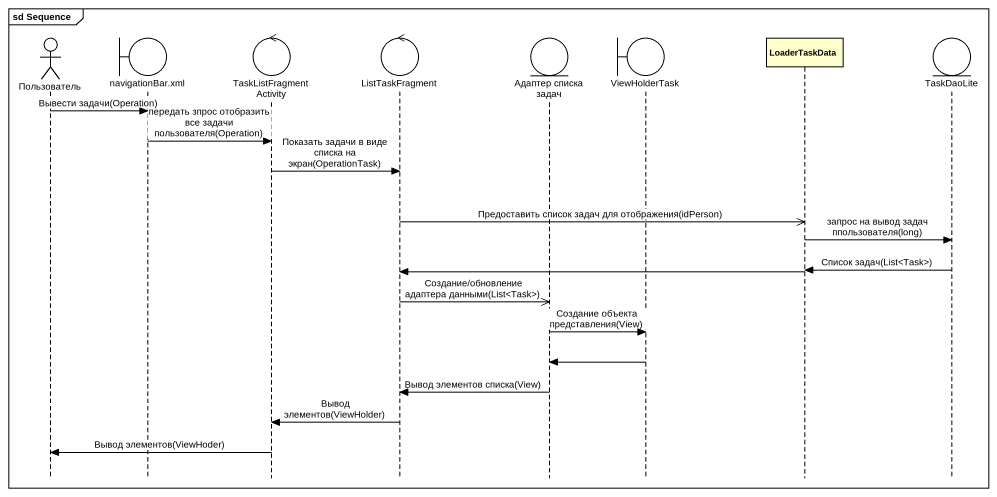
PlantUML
@startuml
mainframe sd Sequence
hide footbox
actor Пользователь
boundary "navigationBar.xml" as navigationBar_xml
control TaskListFragmentActivity
control ListTaskFragment
entity "Адаптер списка задач" as Адаптер_списка_задач
boundary ViewHolderTask
participant LoaderTaskData
entity TaskDaoLite

Пользователь -> navigationBar_xml : Вывести задачи(Operation)
navigationBar_xml -> TaskListFragmentActivity : передать зпрос отобразить все задачи пользователя(Operation)
TaskListFragmentActivity -> ListTaskFragment : Показать задачи в виде списка на экран(OperationTask)
ListTaskFragment ->> LoaderTaskData : Предоставить список задач для отображения(idPerson)
LoaderTaskData -> TaskDaoLite : запрос на вывод задач ппользователя(long)
TaskDaoLite -> LoaderTaskData : Список задач(List<Task>)
LoaderTaskData -> ListTaskFragment
ListTaskFragment ->> Адаптер_списка_задач : Создание/обновление адаптера данными(List<Task>)
Адаптер_списка_задач -> ViewHolderTask : Создание объекта представления(View)
ViewHolderTask -> Адаптер_списка_задач
Адаптер_списка_задач -> ListTaskFragment : Вывод элементов списка(View)
ListTaskFragment -> TaskListFragmentActivity : Вывод элементов(ViewHolder)
TaskListFragmentActivity -> Пользователь : Вывод элементов(ViewHoder)
@enduml
